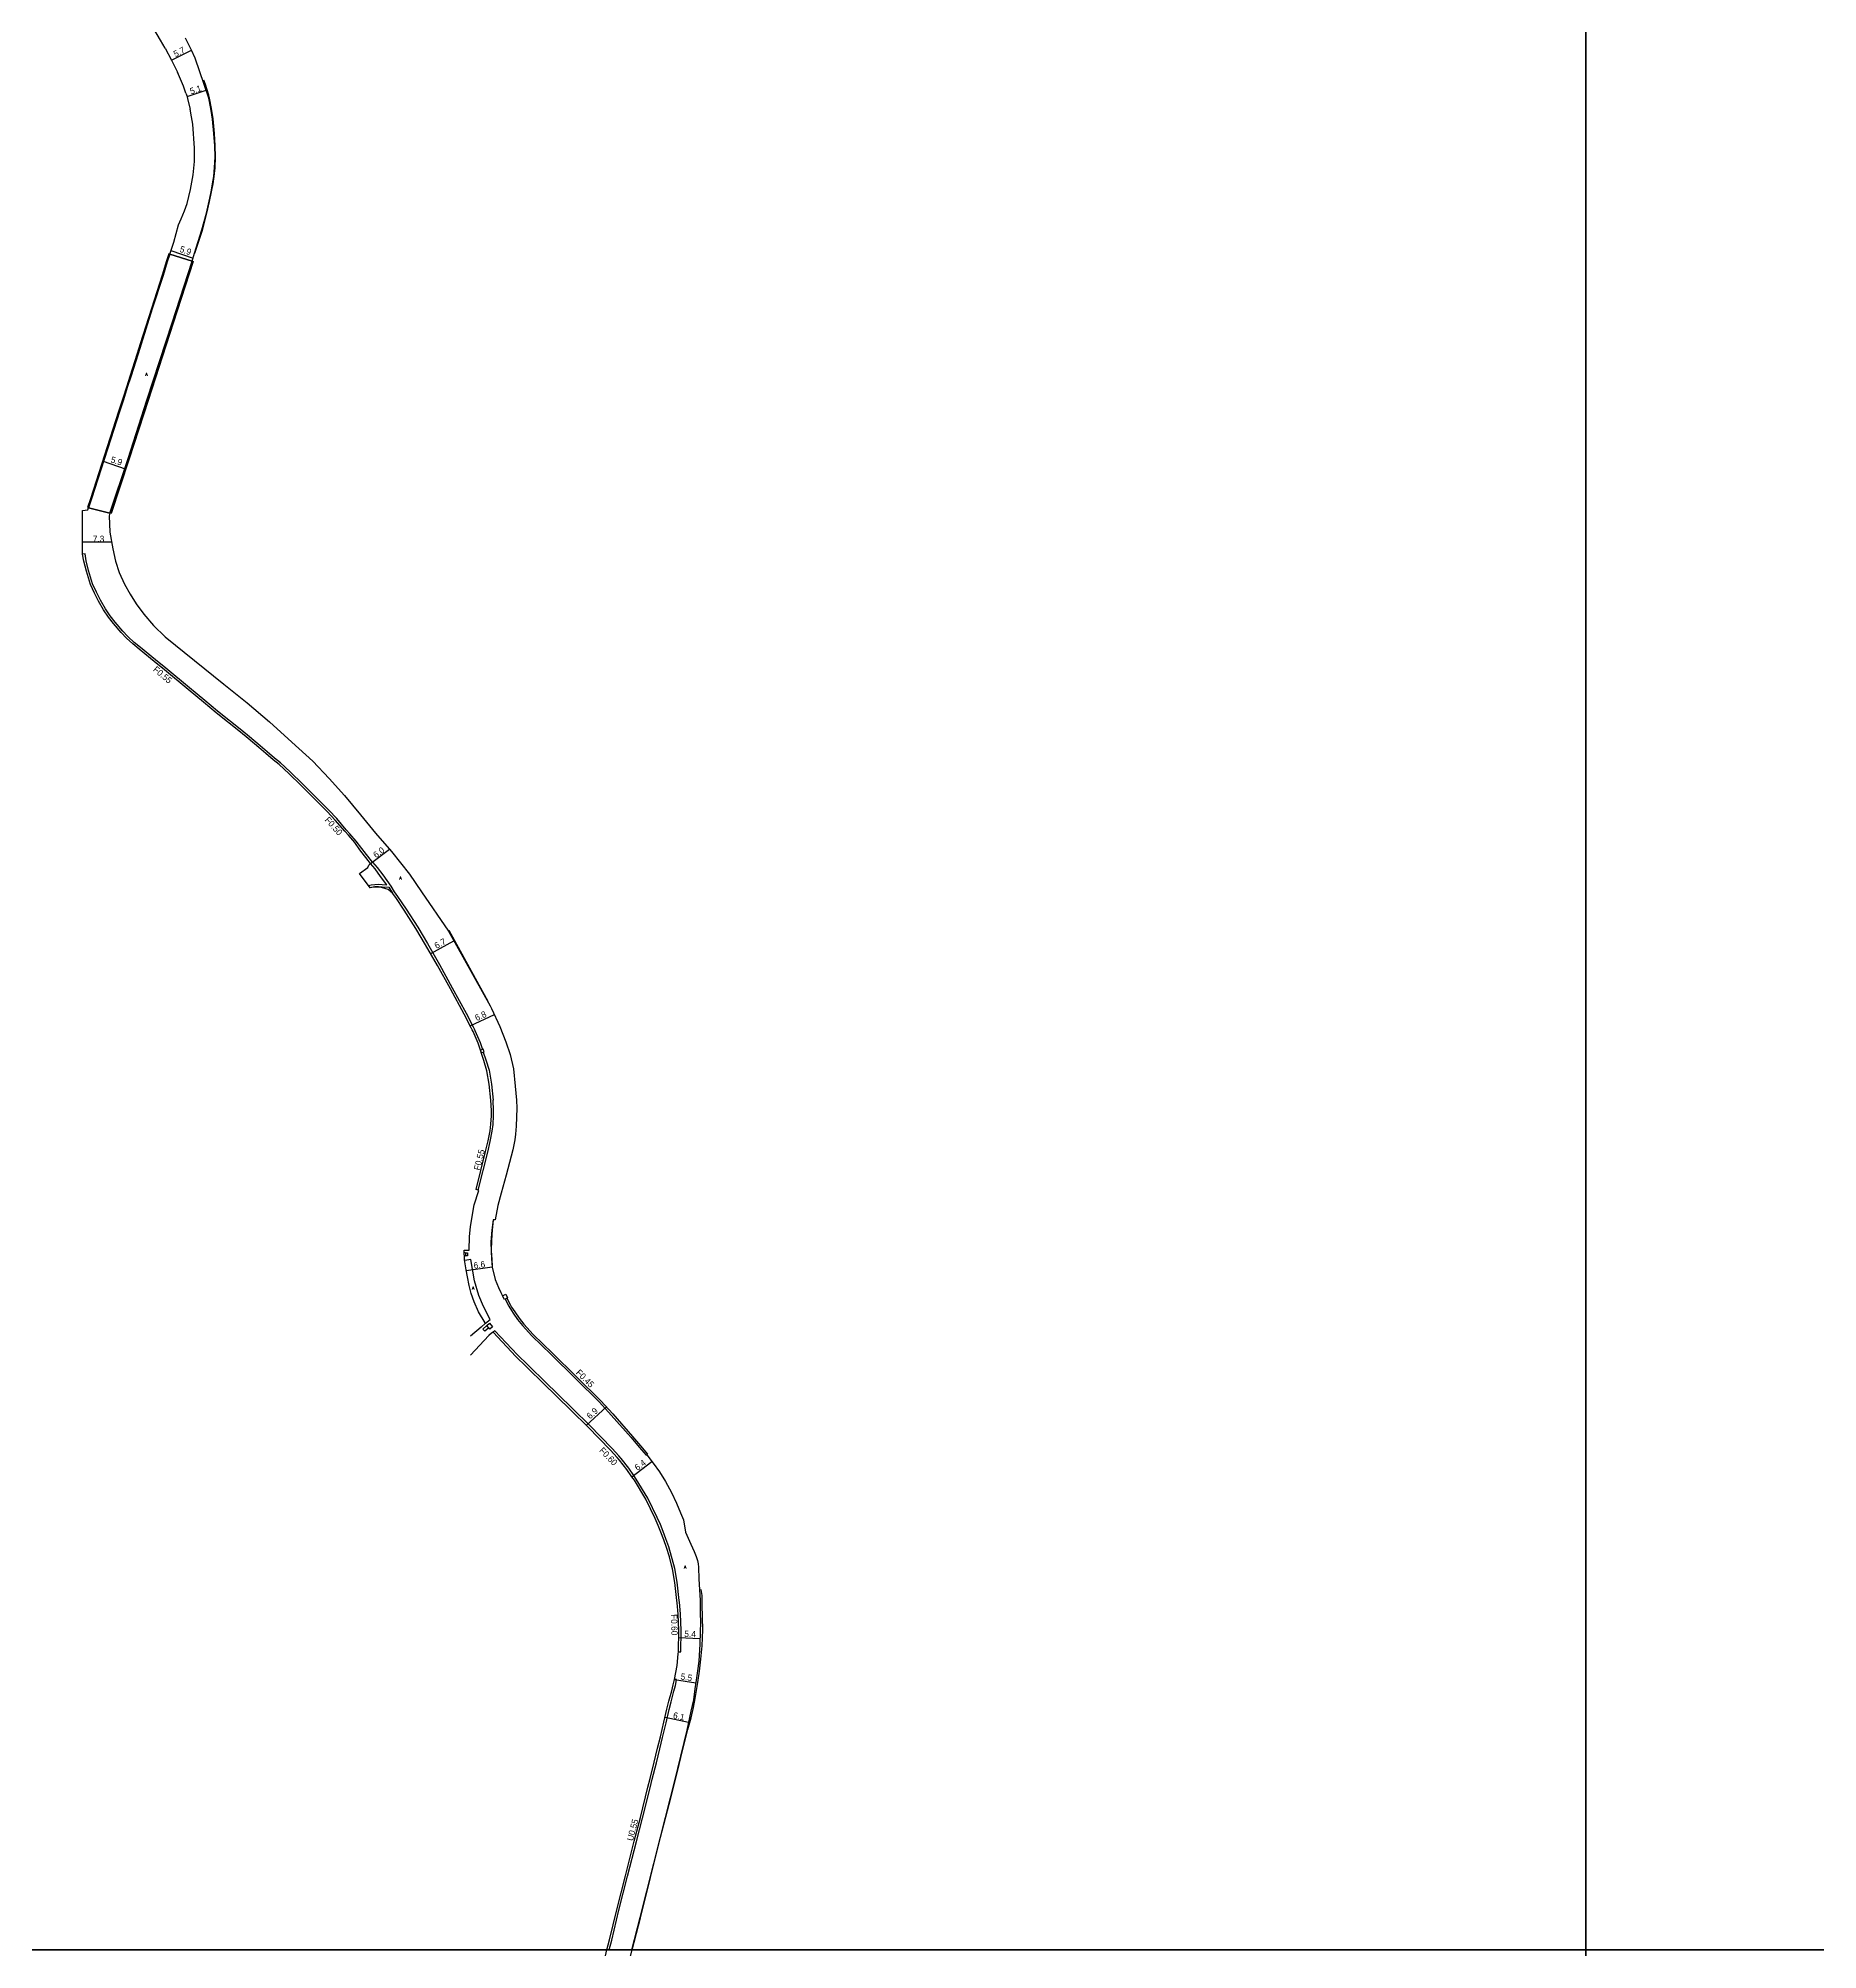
# Model space of a CAD drawing. Header units: metres. Extents: x -24000 to -21600, y -84000 to -81000.
# Drawn here: x -23591.6 to -23141.4, y -83400 to -82916.5 of the extents above; entities that cross this region are included whole.
import ezdxf

# ---------------------------------------------------------------- set-up
doc = ezdxf.new("R2010")
doc.units = ezdxf.units.M
doc.header["$LTSCALE"] = 2.5
for name, color, linetype in [('側溝・桝', 7, 'Continuous'), ('図郭', 7, 'Continuous'), ('幅員', 7, 'Continuous'), ('歩道・分離帯・安全施設', 7, 'Continuous'), ('舗装', 7, 'Continuous'), ('道路', 7, 'Continuous')]:
    doc.layers.add(name, color=color, linetype=linetype)
doc.styles.get("Standard").update_dxf_attribs({"font": ''})
doc.styles.add('YOKO_DECO', font='txt.shx', dxfattribs={"bigfont": 'extfont.shx'})
doc.styles.get('Standard').set_extended_font_data('@MS PGothic')

msp = doc.modelspace()

# ---------------------------------------------------------------- linework, layer by layer
at = {"layer": '側溝・桝'}
for points in [[(-23506.95, -83124.85), (-23509.7, -83121.42), (-23511.1, -83119.59), (-23512.7, -83117.71), (-23513.61, -83116.7), (-23516.05, -83113.88), (-23518.07, -83111.74), (-23524.64, -83105.14), (-23527.81, -83102.06), (-23530.28, -83099.8), (-23531.78, -83098.55), (-23533.62, -83096.96), (-23535.43, -83095.44), (-23538.09, -83093.17), (-23540.06, -83091.58), (-23546.22, -83086.69), (-23549.43, -83084), (-23553.3, -83080.82), (-23559.3, -83075.82), (-23561.9, -83073.67), (-23565.68, -83070.56), (-23567.27, -83069.28), (-23568.85, -83067.82), (-23570.19, -83066.45), (-23572.08, -83064.2), (-23573.32, -83062.57), (-23574.57, -83060.8), (-23575.83, -83058.65), (-23576.82, -83056.6), (-23577.79, -83054.44), (-23578.85, -83051.09), (-23579.46, -83048.66), (-23579.71, -83046.87), (-23580.32, -83046.96)], [(-23508.03, -83130.78), (-23507.32, -83130.62), (-23506.44, -83130.51), (-23505.43, -83130.49), (-23504.55, -83130.53), (-23503.39, -83130.62), (-23504.93, -83128.49), (-23506.35, -83126.61), (-23507.48, -83125.21)], [(-23506.95, -83124.85), (-23505.84, -83126.22), (-23504.41, -83128.11), (-23502.39, -83130.98), (-23501.53, -83132.36), (-23500.68, -83133.53), (-23498.5, -83136.74), (-23495.56, -83141.36), (-23493.07, -83145.49), (-23490.06, -83150.76), (-23486.82, -83156.67), (-23483.3, -83163.09), (-23481.55, -83166.56), (-23481.31, -83167.02), (-23481.08, -83167.48), (-23479.76, -83170.52), (-23479.18, -83172.26)], [(-23507.66, -83131.28), (-23507.22, -83131.19), (-23506.4, -83131.08), (-23505.44, -83131.06), (-23504.58, -83131.11), (-23502.87, -83131.24), (-23501.93, -83132.73)], [(-23478.96, -83172.91), (-23478.31, -83174.87), (-23477.51, -83177.54), (-23476.91, -83181.01), (-23476.49, -83185.08)], [(-23480.24, -83207.86), (-23477.85, -83198.23), (-23477.23, -83195.53), (-23476.72, -83192.92), (-23476.49, -83191.23), (-23476.36, -83189.09), (-23476.35, -83187.67), (-23476.49, -83185.08)], [(-23483.79, -83223.58), (-23483.41, -83223.69)], [(-23483.75, -83224.38), (-23483.4, -83224.49)], [(-23473.41, -83235.39), (-23472.51, -83237.18), (-23472.21, -83237.66), (-23471.39, -83238.93), (-23470.28, -83240.55), (-23469.05, -83242.09), (-23466.66, -83244.7), (-23461.8, -83249.41), (-23449.57, -83261.49), (-23446.58, -83264.75), (-23441.58, -83270.45), (-23439.55, -83272.85), (-23437.77, -83274.92), (-23437.6, -83274.78)], [(-23478.05, -83242.12), (-23479.06, -83243.01)], [(-23478.57, -83243.56), (-23479.06, -83243.01)], [(-23477.56, -83242.68), (-23478.57, -83243.56)], [(-23429.35, -83312.1), (-23429.4, -83311.62), (-23429.89, -83307.02), (-23430.52, -83303.54), (-23430.75, -83302.61), (-23431.32, -83300.48), (-23432.04, -83298.09), (-23432.74, -83296.07), (-23433.46, -83294.19), (-23434.16, -83292.44), (-23434.95, -83290.65), (-23437.35, -83285.76), (-23440.25, -83280.92), (-23440.87, -83280.06), (-23442.14, -83278.17), (-23444.06, -83275.75), (-23444.64, -83275.05), (-23446.38, -83273.19), (-23452.12, -83267.32), (-23456.21, -83263.23), (-23460.08, -83259.44), (-23463.28, -83256.3), (-23467.23, -83252.46), (-23467.69, -83252), (-23470.31, -83249.54), (-23476.06, -83243.41), (-23476.49, -83243.81)], [(-23429.59, -83324.6), (-23429, -83324.61), (-23428.94, -83319.26), (-23429.06, -83315.04), (-23429.35, -83312.1)], [(-23436.2, -83356.84), (-23435.18, -83352.69), (-23434.32, -83349.16), (-23433.6, -83346.27), (-23432.7, -83342.57), (-23431.96, -83339.25), (-23431.44, -83337.28), (-23430.72, -83334.61), (-23430.36, -83333.14), (-23430.07, -83331.74), (-23430.06, -83331.67)], [(-23430.06, -83331.67), (-23430.61, -83331.54)], [(-23447.11, -83400), (-23446.48, -83397.61), (-23444.64, -83390), (-23442.46, -83381.42), (-23440.21, -83372.65), (-23438.66, -83366.69), (-23436.77, -83359.01), (-23436.2, -83356.84)]]:
    msp.add_lwpolyline(points, dxfattribs=at)
for points in [[(-23479.47, -83173.08), (-23478.74, -83172.83), (-23478.96, -83172.18), (-23479.69, -83172.43)], [(-23482.97, -83224.48), (-23483.4, -83224.49), (-23483.41, -83223.69), (-23482.98, -83223.68)], [(-23473.24, -83234.19), (-23472.8, -83235.08), (-23473.62, -83235.49), (-23474.06, -83234.6)], [(-23478.06, -83242.1), (-23477.4, -83241.54), (-23476.64, -83242.43), (-23477.29, -83242.98)]]:
    msp.add_lwpolyline(points, close=True, dxfattribs=at)
at = {"layer": '図郭'}
for points in [[(-24000, -83400), (-23200, -83400), (-23200, -82800), (-24000, -82800)], [(-23200, -83400), (-22400, -83400), (-22400, -82800), (-23200, -82800)], [(-24000, -84000), (-23200, -84000), (-23200, -83400), (-24000, -83400)], [(-23200, -84000), (-22400, -84000), (-22400, -83400), (-23200, -83400)]]:
    msp.add_lwpolyline(points, close=True, dxfattribs=at)
at = {"layer": '幅員'}
for points in [[(-23557.88, -82922.04), (-23552.78, -82919.49)], [(-23553.91, -82931.2), (-23549.06, -82929.63)], [(-23557.98, -82970.2), (-23552.39, -82972.07)], [(-23575.13, -83023.49), (-23569.54, -83025.35)], [(-23572.98, -83043.96), (-23580.33, -83043.97)], [(-23507.48, -83125.21), (-23502.65, -83121.64)], [(-23492.26, -83148), (-23486.45, -83144.75)], [(-23482.3, -83166.27), (-23476.14, -83163.45)], [(-23452.91, -83267.36), (-23447.82, -83262.69)], [(-23441.36, -83280.4), (-23436.28, -83276.51)]]:
    msp.add_lwpolyline(points, dxfattribs=at)
at = {"layer": '幅員', "flags": 128}
for points in [[(-23476.7, -83227.32), (-23483.27, -83228.29)], [(-23429.55, -83321.04), (-23424.13, -83321.28)], [(-23430.62, -83331.63), (-23425.19, -83332.5)], [(-23427.08, -83342.54), (-23432.98, -83341.23)]]:
    msp.add_lwpolyline(points, dxfattribs=at)
at = {"layer": '歩道・分離帯・安全施設'}
for points in [[(-23549.71, -82927.03), (-23549.35, -82928.08), (-23548.47, -82930.81)], [(-23551.91, -82970.86), (-23550.03, -82964.98), (-23548.86, -82960.72), (-23548.19, -82957.74), (-23547.68, -82955.32), (-23547.32, -82953.34), (-23547.03, -82951.45), (-23546.82, -82949.22), (-23546.69, -82946.5), (-23546.77, -82943.7), (-23546.97, -82940.58), (-23547.28, -82936.88), (-23547.68, -82934.22), (-23548.24, -82931.59), (-23548.47, -82930.81)], [(-23578.82, -83035.03), (-23574.7, -83022.13), (-23571.87, -83013.34), (-23568.72, -83003.39), (-23565.84, -82994.48), (-23562.55, -82984.19), (-23558.39, -82971.05)], [(-23552.53, -82972.87), (-23557.56, -82988.52), (-23563.91, -83008.09), (-23568.69, -83022.79), (-23573.3, -83036.67)], [(-23477.7, -83160.17), (-23482.34, -83151.68), (-23487.63, -83142.16)], [(-23476.62, -83227.09), (-23476.73, -83225.4), (-23476.86, -83223.21), (-23476.84, -83220.49), (-23476.64, -83217.88), (-23476.36, -83215.46)], [(-23478.41, -83241.47), (-23477.25, -83240.59), (-23478.91, -83237.32), (-23480.11, -83234.49), (-23481.18, -83230.81), (-23482.12, -83225.37), (-23483.66, -83225.64)], [(-23478.41, -83241.47), (-23477.25, -83240.59), (-23478.91, -83237.32), (-23480.11, -83234.49), (-23481.18, -83230.81), (-23482.12, -83225.37), (-23483.66, -83225.64)], [(-23441.3, -83400), (-23439.21, -83391.89), (-23434.09, -83371.55), (-23431.53, -83361.58), (-23429.93, -83355.26), (-23428.45, -83349.23), (-23427.18, -83344.29), (-23426.39, -83341.3), (-23425.81, -83338.72), (-23425.38, -83336.42), (-23424.71, -83332.43), (-23424.28, -83329.5), (-23423.94, -83326.53), (-23423.63, -83323.16), (-23423.45, -83319.04), (-23423.57, -83312.76), (-23423.55, -83310.36), (-23423.88, -83308.83)], [(-23444.67, -83413.11), (-23441.3, -83400)]]:
    msp.add_lwpolyline(points, dxfattribs=at)
at = {"layer": '舗装'}
for points in [[(-23558.29, -82971.06), (-23552.65, -82972.83)], [(-23573.4, -83036.64), (-23578.83, -83035.28)]]:
    msp.add_lwpolyline(points, dxfattribs=at)
at = {"layer": '道路'}
for points in [[(-23559.48, -82918.97), (-23560.61, -82916.96), (-23566.89, -82906.21), (-23569.76, -82901.88), (-23575.57, -82893.19), (-23577.38, -82890.43), (-23579.4, -82887.34), (-23582.59, -82882.67), (-23582.97, -82882)], [(-23559.48, -82918.97), (-23557.88, -82922.04), (-23556.34, -82925.08)], [(-23548.59, -82931.09), (-23549.54, -82928.15), (-23551.82, -82921.51), (-23552.81, -82919.45), (-23554.33, -82916.47)], [(-23554.18, -82930.37), (-23554.77, -82928.61), (-23556.34, -82925.08)], [(-23554.18, -82930.37), (-23553.91, -82931.2), (-23553.75, -82931.77), (-23553.11, -82934.39)], [(-23511.5, -83119.91), (-23513.09, -83118.05), (-23513.99, -83117.03), (-23516.43, -83114.23), (-23518.43, -83112.1), (-23525.02, -83105.53), (-23528.19, -83102.46), (-23530.64, -83100.21), (-23532.13, -83098.96), (-23533.97, -83097.38), (-23535.78, -83095.85), (-23538.43, -83093.59), (-23540.4, -83092.01), (-23546.56, -83087.12), (-23549.78, -83084.42), (-23553.64, -83081.24), (-23559.65, -83076.24), (-23562.25, -83074.09), (-23566.03, -83070.98), (-23567.63, -83069.69), (-23569.23, -83068.21), (-23570.59, -83066.81), (-23572.51, -83064.54), (-23573.76, -83062.9), (-23575.03, -83061.09), (-23576.31, -83058.9), (-23577.31, -83056.83), (-23578.3, -83054.64), (-23579.37, -83051.24), (-23579.99, -83048.78), (-23580.32, -83046.96), (-23580.34, -83035.96), (-23578.97, -83035.79), (-23578.83, -83035.28), (-23578.1, -83033.02), (-23572.43, -83015.43), (-23570.99, -83010.99), (-23570.02, -83007.93), (-23568.93, -83004.53), (-23568.16, -83002.15), (-23566.28, -82996.33), (-23565.54, -82993.89), (-23562.7, -82984.9), (-23559.99, -82976.51), (-23558.9, -82973.07), (-23558.29, -82971.06), (-23557.21, -82968.05), (-23556.67, -82965.84), (-23556.08, -82963.68), (-23555.42, -82962.17), (-23554.53, -82960.11), (-23553.9, -82958.27), (-23553.04, -82954.77), (-23552.37, -82951.01), (-23552.04, -82947.62), (-23552.05, -82944.24), (-23552.48, -82938.2), (-23552.74, -82936.36), (-23553.11, -82934.39)], [(-23552.65, -82972.83), (-23551.98, -82970.85), (-23550.13, -82964.95), (-23548.97, -82960.68), (-23548.28, -82957.71), (-23547.79, -82955.3), (-23547.43, -82953.31), (-23547.16, -82951.45), (-23546.96, -82949.21), (-23546.83, -82946.49), (-23546.91, -82943.7), (-23547.14, -82940.6), (-23547.48, -82936.92), (-23547.86, -82934.26), (-23548.42, -82931.65), (-23548.59, -82931.09)], [(-23552.65, -82972.83), (-23557.67, -82988.47), (-23564.04, -83008.04), (-23568.83, -83022.75), (-23573.4, -83036.64), (-23573.61, -83037.31)], [(-23573.61, -83037.31), (-23573.41, -83041.43), (-23572.7, -83045.61), (-23571.97, -83048.78), (-23571.04, -83051.59), (-23569.74, -83054.53), (-23568.29, -83057.13), (-23566.78, -83059.56), (-23564.88, -83062.16), (-23562.42, -83064.98), (-23559.41, -83067.91), (-23544.6, -83079.86), (-23538.71, -83084.55), (-23533.04, -83089.43), (-23527.42, -83094.53), (-23522.07, -83099.37), (-23517.96, -83103.69), (-23514.06, -83108.05), (-23510.06, -83112.9), (-23506.22, -83117.52), (-23502.19, -83122.16), (-23497.61, -83127.96), (-23494.62, -83132.35), (-23487.79, -83142.35), (-23477.25, -83161.19)], [(-23510.26, -83127.73), (-23508.21, -83126.21), (-23507.88, -83125.62), (-23507.48, -83125.21), (-23510.16, -83121.75), (-23511.5, -83119.91)], [(-23507.6, -83131.37), (-23510.26, -83127.73)], [(-23477.02, -83185.12), (-23477.44, -83181.08), (-23478.03, -83177.66), (-23478.81, -83175.07), (-23480.26, -83170.71), (-23481.56, -83167.71), (-23481.78, -83167.26), (-23482.03, -83166.81), (-23483.78, -83163.34), (-23487.29, -83156.93), (-23490.53, -83151.02), (-23493.54, -83145.76), (-23496.02, -83141.65), (-23498.95, -83137.04), (-23501.12, -83133.84), (-23501.93, -83132.73), (-23503.02, -83131.8), (-23504.75, -83131.26), (-23506.63, -83131.25), (-23507.6, -83131.37)], [(-23477.25, -83161.19), (-23476.85, -83161.91), (-23474.78, -83166.43), (-23473.27, -83170.31), (-23472.13, -83173.58), (-23471.36, -83177.16), (-23470.93, -83181.54), (-23470.58, -83185.12)], [(-23480.15, -83238.62), (-23481.26, -83236.13), (-23482.05, -83234.03), (-23482.54, -83231.95), (-23482.99, -83229.78), (-23483.31, -83228), (-23483.69, -83225.46), (-23483.82, -83223.06), (-23482.5, -83223.07), (-23482.47, -83219.6), (-23482.18, -83217.17), (-23481.88, -83215.02), (-23481.26, -83211.56), (-23480.12, -83207.9), (-23480.76, -83207.7), (-23478.37, -83198.11), (-23477.75, -83195.41), (-23477.26, -83192.84), (-23477.02, -83191.17), (-23476.9, -83189.07), (-23476.89, -83187.68), (-23477.02, -83185.12)], [(-23470.58, -83185.12), (-23470.45, -83187.12), (-23470.58, -83189.36), (-23470.63, -83191.65), (-23470.83, -83193.66), (-23471.01, -83195.09), (-23471.51, -83197.65), (-23473.2, -83204.09), (-23474.45, -83208.6), (-23475.25, -83211.77), (-23475.97, -83215.39)], [(-23476.47, -83215.32), (-23476.82, -83218.01), (-23477.06, -83220.94), (-23477.01, -83223.33), (-23476.88, -83225.14), (-23476.7, -83227.32), (-23475.93, -83230.49), (-23475.09, -83232.44), (-23474.54, -83233.74), (-23474.06, -83234.6)], [(-23475.97, -83215.39), (-23476.47, -83215.32)], [(-23474.06, -83234.6), (-23473.24, -83234.19), (-23472.8, -83235.08), (-23472.98, -83235.17), (-23472.09, -83236.94), (-23471.8, -83237.41), (-23470.99, -83238.67), (-23469.89, -83240.26), (-23468.69, -83241.78), (-23466.32, -83244.37), (-23461.47, -83249.06), (-23449.22, -83261.16), (-23446.22, -83264.43), (-23441.22, -83270.14), (-23439.19, -83272.54), (-23437.41, -83274.61), (-23437.6, -83274.78)], [(-23479.53, -83242.48), (-23478.41, -83241.47), (-23478.46, -83241.43), (-23480.15, -83238.62)], [(-23479.53, -83242.48), (-23482.17, -83244.8)], [(-23477.6, -83244.65), (-23482.17, -83249.61)], [(-23429.93, -83312.2), (-23429.98, -83311.67), (-23430.47, -83307.13), (-23431.1, -83303.67), (-23431.32, -83302.75), (-23431.88, -83300.64), (-23432.6, -83298.27), (-23433.3, -83296.27), (-23434.01, -83294.4), (-23434.7, -83292.66), (-23435.48, -83290.89), (-23437.87, -83286.04), (-23440.74, -83281.25), (-23441.36, -83280.4), (-23442.61, -83278.53), (-23444.51, -83276.12), (-23445.08, -83275.44), (-23446.81, -83273.6), (-23452.54, -83267.73), (-23456.62, -83263.64), (-23460.5, -83259.86), (-23463.69, -83256.72), (-23467.65, -83252.88), (-23468.1, -83252.42), (-23470.73, -83249.95), (-23476.49, -83243.81), (-23476.87, -83244.01), (-23477.6, -83244.65)], [(-23437.6, -83274.78), (-23436, -83276.88), (-23434.36, -83279.07), (-23432.84, -83281.55), (-23431.33, -83284.33), (-23430.07, -83287.01), (-23429.05, -83289.49), (-23428.32, -83291.22), (-23427.8, -83294.39), (-23426.48, -83297.42), (-23425.6, -83299.29), (-23425.12, -83300.55), (-23424.8, -83301.54), (-23424.61, -83302.41), (-23424.55, -83303.22), (-23424.41, -83306.24), (-23424.11, -83311.58)], [(-23436.75, -83356.7), (-23435.73, -83352.55), (-23434.87, -83349.03), (-23434.15, -83346.13), (-23433.25, -83342.44), (-23432.51, -83339.11), (-23431.98, -83337.13), (-23431.27, -83334.47), (-23430.91, -83333.02), (-23430.62, -83331.63), (-23429.95, -83328.13), (-23429.65, -83325.18), (-23429.59, -83324.6), (-23429.53, -83319.27), (-23429.65, -83315.08), (-23429.93, -83312.2)], [(-23424.11, -83311.58), (-23424.08, -83314.77), (-23424.02, -83317.21), (-23424.06, -83319.54), (-23424.19, -83322.67), (-23424.44, -83326.96), (-23424.79, -83329.43), (-23425.09, -83331.84), (-23425.43, -83333.99), (-23425.77, -83336.79), (-23426.46, -83339.63), (-23427.48, -83344.44), (-23429.83, -83354.12)], [(-23429.83, -83354.12), (-23431.69, -83361.55), (-23434.2, -83371.52), (-23439.36, -83391.82), (-23441.44, -83400)], [(-23447.69, -83400), (-23447.03, -83397.47), (-23445.19, -83389.86), (-23443.01, -83381.28), (-23440.76, -83372.51), (-23439.21, -83366.55), (-23437.32, -83358.88), (-23436.75, -83356.7)], [(-23448.32, -83402.64), (-23447.69, -83400)]]:
    msp.add_lwpolyline(points, dxfattribs=at)
for points in [[(-23579.05, -83035.21), (-23578.83, -83035.28), (-23578.1, -83033.02), (-23572.43, -83015.43), (-23570.99, -83010.99), (-23570.02, -83007.93), (-23568.93, -83004.53), (-23568.16, -83002.15), (-23566.28, -82996.33), (-23565.54, -82993.89), (-23562.7, -82984.9), (-23559.99, -82976.51), (-23558.9, -82973.07), (-23558.29, -82971.06), (-23558.51, -82970.99), (-23559.15, -82973), (-23560.23, -82976.43), (-23562.94, -82984.82), (-23565.78, -82993.81), (-23566.52, -82996.25), (-23568.4, -83002.07), (-23569.15, -83004.46), (-23570.24, -83007.86), (-23571.21, -83010.92), (-23572.65, -83015.36), (-23578.32, -83032.95)], [(-23558.29, -82971.06), (-23558.9, -82973.07), (-23559.99, -82976.51), (-23562.7, -82984.9), (-23565.54, -82993.89), (-23566.28, -82996.33), (-23568.16, -83002.15), (-23568.93, -83004.53), (-23570.02, -83007.93), (-23570.99, -83010.99), (-23572.43, -83015.43), (-23578.1, -83033.02), (-23578.83, -83035.28), (-23573.4, -83036.64), (-23568.83, -83022.75), (-23564.04, -83008.04), (-23557.67, -82988.47), (-23552.65, -82972.83)], [(-23552.38, -82972.92), (-23557.41, -82988.56), (-23563.77, -83008.13), (-23568.56, -83022.84), (-23573.13, -83036.73), (-23573.4, -83036.64), (-23568.83, -83022.75), (-23564.04, -83008.04), (-23557.67, -82988.47), (-23552.65, -82972.83)]]:
    msp.add_lwpolyline(points, close=True, dxfattribs=at)

# ---------------------------------------------------------------- texts
at = {"layer": '側溝・桝'}
for s, rotation, p in [('F0.55', 320, (-23562.65, -83076.4)), ('F0.50', 312, (-23519.19, -83114.31)), ('F0.55', 76.0282, (-23479.84, -83202.97)), ('F0.45', 315, (-23455.66, -83254.17)), ('F0.60', 313.9416, (-23449.74, -83273.84)), ('F0.60', 271.6051, (-23431.5, -83315.13)), ('U0.55', 75, (-23441.13, -83372.59))]:
    msp.add_text(s, height=1.6, rotation=rotation, dxfattribs=at).set_placement(p)
at = {"layer": '幅員'}
for s, rotation, p in [('5.7', 27, (-23556.83, -82921.3)), ('5.1', 18, (-23552.88, -82930.69)), ('5.9', 341, (-23555.91, -82970.46)), ('5.9', 342, (-23573.37, -83023.72)), ('6.0', 37, (-23506.08, -83123.94)), ('6.7', 29, (-23490.78, -83146.87)), ('6.8', 25, (-23480.62, -83165.13)), ('6.6', 8.444, (-23481.28, -83227.75)), ('6.9', 43, (-23451.92, -83265.89)), ('6.4', 37, (-23439.95, -83278.91)), ('5.4', 357.5531, (-23428.13, -83320.85)), ('5.5', 350.8393, (-23429.13, -83331.61)), ('6.1', 347.4439, (-23431.07, -83341.4))]:
    msp.add_text(s, height=1.6, rotation=rotation, dxfattribs=at).set_placement(p)
msp.add_text('7.3', height=1.6, dxfattribs=at).set_placement((-23577.75, -83043.91))
at = {"layer": '舗装', "style": 'YOKO_DECO'}
for p in [(-23564.42, -83001.85, 670.61), (-23500.21, -83129.29, 671.4), (-23481.82, -83232.97, 669.72), (-23428.15, -83303.54, 669.99)]:
    msp.add_text('A', height=0.75, dxfattribs=at).set_placement(p)

doc.saveas('drawing.dxf')
